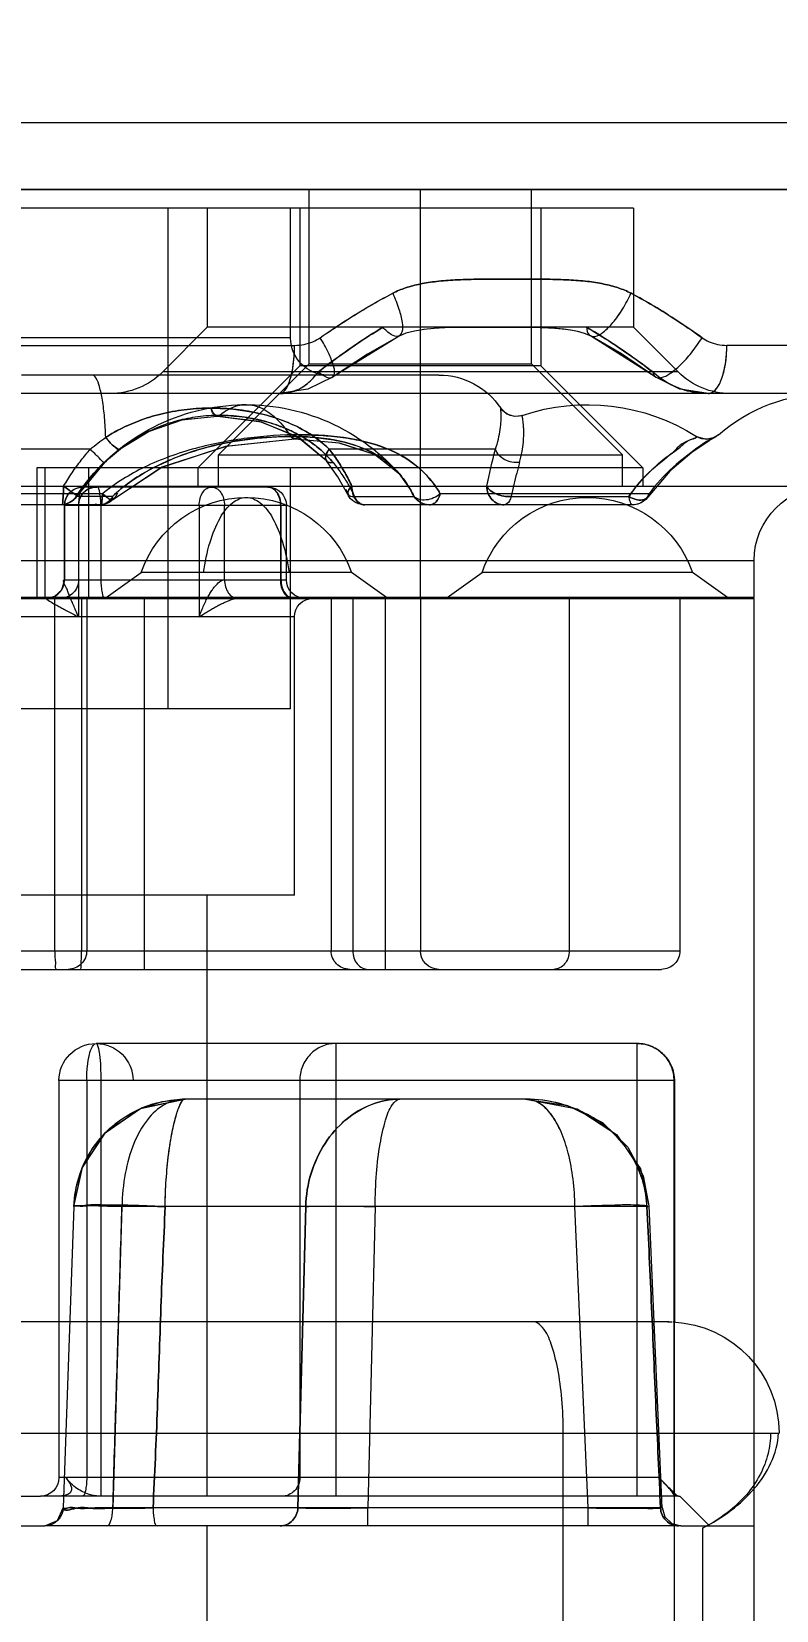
# Model space of a CAD drawing. Header units: millimetres. Extents: x 12325263 to 13848842, y -1463133 to 573208.
# Drawn here: x 12578672.97 to 12578693.06, y -838002.24 to -837959.69 of the extents above; entities that cross this region are included whole.
import ezdxf
from ezdxf.xclip import XClip

# ---------------------------------------------------------------- set-up
doc = ezdxf.new("R2010")
doc.units = ezdxf.units.MM
doc.header["$LTSCALE"] = 1000
doc.header["$XCLIPFRAME"] = 0
for name, color, linetype in [('A-ANNO-DIMS', 83, 'Continuous'), ('fur202301', 252, 'Continuous'), ('WALL', 5, 'Continuous'), ('WALL-SHATCH', 8, 'Continuous'), ('建筑-楼板开洞', 251, 'Continuous')]:
    doc.layers.add(name, color=color, linetype=linetype)
doc.styles.add('_TCH_DIM_T3', font='SIMPLEX.shx', dxfattribs={"width": 0.705882, "bigfont": 'GBCBIG.shx'})
doc.dimstyles.new('_TCH_ARCH&&120', dxfattribs={"dimtxt": 306, "dimasz": 120, "dimexe": 300, "dimexo": 360, "dimgap": 147, "dimtad": 1, "dimdec": 0, "dimzin": 0, "dimdsep": 46, "dimtxsty": '_TCH_DIM_T3', "dimblk": 'ARCHTICK', "dimcen": 0.09, "dimclrt": 7, "dimazin": 2, "dimtfac": 1, "dimtdec": 0, "dimtix": 1, "dimtmove": 2, "dimatfit": 3, "dimfxl": 1, "dimfxlon": 1, "dimtolj": 1, "dimtzin": 0, "dimarcsym": 0})

# ---------------------------------------------------------------- blocks, each defined once
blk = doc.blocks.new('adgshg13-A$C7F010FC0')
at = {"layer": 'WALL-SHATCH'}
h = blk.add_hatch(color=256, dxfattribs=at)
h.dxf.hatch_style = 1
h.paths.add_polyline_path([(-60384.171, -16880.895), (-763.165, 197.479), (12587.619, -13153.304), (12587.619, -157996.02), (-162964.851, -188820.432), (-171262.381, -180522.901), (-171262.381, -31310.898), (-150707.191, -10755.708), (-131860.078, -7980.895), (-99162.381, -7980.895), (-99162.381, -4980.895), (-76620.428, -4980.895), (-70107.652, -16880.895)], flags=16)
h.paths.add_polyline_path([(-60091.229, -16380.895), (-646.877, 646.877), (12987.619, -12987.619), (12987.619, -158331.905), (-163100.584, -189250.384), (-171662.381, -180688.586), (-171662.381, -31145.213), (-150777.896, -10260.728), (-131896.687, -7480.895), (-99562.381, -7480.895), (-99562.381, -4580.895), (-76365.552, -4580.895), (-69907.506, -16380.895)])
blk = doc.blocks.new('A$C4C7A72D3')
at = {"layer": 'WALL', "color": 1}
blk.add_blockref('adgshg13-A$C7F010FC0', (210433.012, 205503.569), dxfattribs=at)
blk = doc.blocks.new('asdgag2019061317133849825')
at = {"color": 1, "lineweight": 9}
for p, q in [((52, -708.4), (1099.2, -708.4)), ((1099.2, -710.2), (51, -710.2))]:
    blk.add_line(p, q, dxfattribs=at)
at = {"color": 1, "lineweight": 0}
for p, q in [((472, -710.2), (544, -710.2)), ((511, -714.9), (511, -710.2)), ((514, -718.2), (514, -710.2)), ((517, -714.9), (517, -710.2)), ((508.25, -710.7), (508.25, -713.914)), ((508.25, -710.7), (532.5, -710.7)), ((510.75, -710.7), (510.75, -714.95)), ((517.25, -710.7), (517.25, -714.95)), ((517.5, -714.2), (517.5, -710.7)), ((519.75, -710.7), (519.75, -713.914)), ((520.8, -724.2), (520.8, -710.7)), ((508.25, -713.914), (507.05, -715.114)), ((508.25, -713.914), (519.75, -713.914)), ((511.232, -713.917), (511.564, -713.915)), ((511.474, -713.915), (511.802, -713.915)), ((511.722, -713.915), (512.241, -713.915)), ((512.047, -713.915), (512.51, -713.916)), ((512.299, -713.915), (512.557, -713.916)), ((512.51, -713.916), (512.821, -713.918)), ((512.785, -713.918), (513.09, -713.923)), ((513.064, -713.922), (513.362, -713.932)), ((513.344, -713.931), (513.636, -713.949)), ((513.625, -713.948), (513.906, -713.976)), ((513.899, -713.975), (514.163, -714.018)), ((514.159, -714.017), (514.394, -714.076)), ((514.392, -714.076), (514.574, -714.149)), ((519.75, -713.914), (520.95, -715.114)), ((484.036, -714.4), (505.735, -714.4)), ((507.665, -715.249), (509.41, -714.145)), ((514.575, -714.149), (516.369, -715.259)), ((541.5, -714.4), (517.395, -714.4)), ((517.5, -714.2), (524.787, -714.2)), ((510.75, -714.95), (508, -717.7)), ((511, -714.9), (508.55, -717.35)), ((510.75, -714.95), (517.25, -714.95)), ((517, -714.9), (511, -714.9)), ((517, -714.9), (519.45, -717.35)), ((517.25, -714.95), (520, -717.7)), ((507.05, -715.114), (520.95, -715.114)), ((513.5, -715.2), (524.759, -715.2)), ((475.8, -715.7), (540.2, -715.7)), ((519.481, -716.315), (520.439, -716.42)), ((519.481, -716.315), (520.44, -716.42)), ((520.439, -716.42), (521.313, -716.72)), ((506.034, -716.864), (506.218, -716.975)), ((506.216, -716.974), (506.678, -717.289)), ((521.312, -716.72), (522.096, -717.197)), ((506.675, -717.287), (507.272, -717.795)), ((508.55, -718.2), (508.55, -717.35)), ((519.45, -717.35), (508.55, -717.35)), ((511.975, -717.2), (516.461, -717.2)), ((519.45, -718.2), (519.45, -717.35)), ((522.9, -717.2), (527.481, -717.2)), ((507.27, -717.793), (507.869, -718.493)), ((508, -717.7), (508, -718.2)), ((508, -717.7), (524.346, -717.7)), ((514, -721.2), (514, -717.7)), ((514.364, -718.141), (514.567, -717.867)), ((517.5, -724.2), (517.5, -717.7)), ((520, -717.7), (520, -718.2)), ((522.519, -717.56), (523.274, -718.473)), ((522.95, -717.7), (522.95, -721.2)), ((524.133, -717.7), (524.133, -721.2)), ((524.346, -717.7), (524.346, -721.2)), ((544, -718.2), (503, -718.2)), ((519.45, -718.2), (508.55, -718.2)), ((518.114, -718.22), (523.104, -718.22)), ((507.834, -718.4), (513.463, -718.4)), ((508.274, -718.7), (515.51, -718.7)), ((511.551, -718.475), (508.376, -718.475)), ((515.775, -718.475), (514.17, -718.475)), ((517.614, -720.72), (517.614, -718.72)), ((517.614, -718.72), (523.604, -718.72)), ((517.761, -718.72), (517.761, -720.72)), ((517.778, -718.72), (517.778, -720.72)), ((519.283, -720.72), (519.283, -718.72)), ((519.968, -718.72), (519.968, -721.72)), ((522.307, -718.475), (523.289, -718.475)), ((522.573, -718.4), (527.427, -718.4)), ((522.619, -718.72), (522.619, -720.72)), ((522.636, -718.7), (541, -718.7)), ((523.221, -718.72), (523.221, -721.72)), ((523.222, -718.72), (523.222, -720.72)), ((523.596, -718.72), (523.596, -720.72)), ((523.604, -720.742), (523.604, -718.72)), ((505, -721.2), (505, -720.2)), ((544, -720.2), (505, -720.2)), ((505.717, -721.2), (506.663, -720.525)), ((506.663, -720.525), (512.337, -720.525)), ((513.283, -721.2), (512.337, -720.525)), ((514.913, -721.2), (515.858, -720.525)), ((515.858, -720.525), (521.533, -720.525)), ((523.596, -720.72), (517.614, -720.72)), ((522.478, -721.2), (521.533, -720.525)), ((505, -721.2), (544, -721.2)), ((505, -753.788), (505, -721.22)), ((516.9, -721.22), (505, -721.22)), ((507, -721.22), (507, -730.72)), ((509.988, -721.22), (509.988, -730.72)), ((514, -721.22), (514, -730.72)), ((514.955, -721.22), (514.955, -731.22)), ((515.826, -721.22), (515.826, -730.72)), ((516.407, -721.22), (516.407, -730.72)), ((533.1, -721.22), (516.9, -721.22)), ((521.455, -721.22), (521.455, -731.22)), ((523, -721.22), (523, -730.72)), ((523.138, -721.22), (523.138, -730.72)), ((523.862, -730.72), (523.862, -721.22)), ((517.4, -729.22), (517.4, -721.72)), ((517.4, -721.72), (532.6, -721.72)), ((517.5, -724.2), (532.5, -724.2)), ((517.4, -729.22), (532.6, -729.22)), ((519.75, -745.42), (519.75, -729.22)), ((543, -730.72), (507, -730.72)), ((542.5, -731.22), (507.5, -731.22)), ((508.15, -745.42), (508.15, -733.22)), ((508.15, -733.22), (522.75, -733.22)), ((516.286, -733.22), (516.286, -745.42)), ((507.15, -734.22), (507.15, -740.725)), ((507.15, -734.22), (523.75, -734.22)), ((507.158, -745.42), (507.158, -734.22)), ((517.254, -734.22), (517.254, -744.92)), ((522.618, -734.22), (522.618, -745.42)), ((523, -734.22), (523, -744.92)), ((523.75, -734.22), (523.75, -744.92)), ((511.159, -734.72), (520.351, -734.72)), ((507.477, -745.74), (507.834, -737.598)), ((507.889, -737.615), (522.05, -737.615)), ((509.476, -745.737), (509.832, -737.615)), ((509.832, -737.615), (515.223, -737.615)), ((515.223, -737.615), (515.422, -745.737)), ((517.095, -737.615), (517.307, -745.737)), ((517.307, -745.737), (517.095, -737.615)), ((522.05, -737.615), (522.297, -745.737)), ((523.349, -737.615), (523.633, -745.737)), ((507.15, -750.387), (507.15, -740.725)), ((507.297, -740.72), (507.328, -740.72)), ((507.328, -740.72), (527.331, -740.72)), ((530.331, -743.72), (504.326, -743.72)), ((510.147, -759.719), (510.147, -743.72)), ((507.56, -744.92), (523.75, -744.92)), ((506.2, -746.22), (507, -745.42)), ((507.043, -745.42), (507, -745.42)), ((507.043, -745.42), (524.25, -745.42)), ((525.75, -745.42), (524.25, -745.42)), ((507.478, -745.729), (507.408, -745.975)), ((507.523, -745.737), (522.297, -745.737)), ((509.476, -746.22), (509.476, -745.737)), ((515.422, -746.22), (515.422, -745.737)), ((523.785, -746.079), (523.633, -745.737)), ((506.978, -746.22), (505, -746.22)), ((506.394, -746.285), (506.394, -750.387)), ((507.22, -746.157), (506.978, -746.22)), ((506.978, -746.22), (509.476, -746.22)), ((506.978, -746.22), (524.133, -746.22)), ((519.75, -752.22), (519.75, -746.22)), ((524.133, -746.22), (523.785, -746.079)), ((525.867, -746.22), (524.133, -746.22))]:
    blk.add_line(p, q, dxfattribs=at)
for points in [[(509.411, -714.145), (509.548, -714.086), (509.716, -714.037), (509.899, -714), (510.087, -713.972), (510.277, -713.952), (510.471, -713.938), (510.673, -713.929), (510.887, -713.922), (511.107, -713.918), (511.332, -713.916)], [(509.411, -714.144), (509.57, -714.079), (509.758, -714.027), (509.948, -713.991), (510.134, -713.966), (510.329, -713.948), (510.543, -713.934), (510.767, -713.925), (510.997, -713.92), (511.232, -713.917)], [(507.665, -715.25), (508.579, -714.629), (509.41, -714.145)], [(514.575, -714.149), (515.428, -714.636), (516.369, -715.259)], [(506.24, -715.7), (507.002, -715.581), (507.667, -715.248)], [(506.241, -715.7), (506.997, -715.583), (507.667, -715.248)], [(516.368, -715.259), (517.034, -715.584), (517.797, -715.7)], [(516.368, -715.259), (517.038, -715.585), (517.797, -715.7)], [(511.835, -716.092), (511.676, -716.244), (511.471, -716.312), (511.259, -716.289)], [(511.835, -716.092), (511.676, -716.244), (511.471, -716.312)], [(516.533, -717.515), (517.335, -716.856), (518.343, -716.456), (519.476, -716.315)], [(516.533, -717.515), (517.271, -716.894), (518.291, -716.469), (519.476, -716.315)], [(506.555, -716.855), (506.295, -716.933), (506.035, -716.864)], [(514.565, -717.868), (515.231, -717.346), (516.187, -717.034), (517.389, -716.933)], [(514.567, -717.867), (515.239, -717.342), (516.194, -717.033), (517.389, -716.933)], [(517.389, -716.933), (519.255, -717.126), (520.979, -717.689), (522.294, -718.565)], [(517.389, -716.933), (519.242, -717.123), (520.975, -717.687), (522.294, -718.565)], [(515.959, -718.42), (516.224, -717.943), (516.531, -717.516)], [(515.959, -718.42), (516.224, -717.943), (516.531, -717.516)], [(522.096, -717.197), (522.313, -717.373), (522.519, -717.56)], [(522.096, -717.197), (522.313, -717.373), (522.519, -717.56)], [(522.519, -717.56), (522.909, -717.98), (523.274, -718.473)], [(524.089, -721.22), (523.865, -721.165), (523.675, -720.986), (523.604, -720.736)], [(511.163, -734.72), (510.036, -734.888), (509.092, -735.351), (508.406, -736.014), (507.991, -736.789), (507.835, -737.598)], [(511.153, -734.72), (509.768, -734.984), (508.708, -735.67), (508.068, -736.594), (507.835, -737.598)], [(523.349, -737.615), (523.322, -737.302), (523.26, -736.985), (523.161, -736.669), (523.025, -736.358), (522.85, -736.06), (522.639, -735.779), (522.393, -735.522), (522.115, -735.293), (521.806, -735.096), (521.472, -734.937), (521.114, -734.818), (520.737, -734.745), (520.351, -734.72)], [(523.349, -737.615), (523.285, -737.091), (523.122, -736.57), (522.86, -736.075), (522.505, -735.631), (522.063, -735.256), (521.548, -734.969), (520.969, -734.784), (520.352, -734.72)], [(523.349, -737.616), (523.123, -736.573), (522.505, -735.631), (521.55, -734.97), (520.352, -734.72)], [(523.349, -737.615), (523.118, -736.559), (522.484, -735.61), (521.519, -734.956), (520.352, -734.72)], [(507.478, -745.729), (507.408, -745.975), (507.22, -746.157), (506.978, -746.22)], [(524.133, -746.22), (523.785, -746.079), (523.633, -745.737)]]:
    blk.add_lwpolyline(points, dxfattribs=at)
for centre, radius, start, end in [((516.5, -714.2), 1, 270.0001, 0), ((505.636, -713.7), 2, 270, 315), ((513.5, -717.2), 2, 90, 146.3595), ((522.364, -713.7), 2, 225, 270), ((503, -720.2), 4.5, 48.8931, 90), ((509.5, -721.5), 5.5, 71.3504, 122.3741), ((511.419, -715.815), 0.5, 251.3509, 326.3598), ((518.696, -721.5), 5.5, 33.367, 138.3901), ((506.287, -716.433), 0.5, 228.8885, 302.3694), ((519.973, -720.515), 4.422, 48.5631, 55.3181), ((519.971, -720.517), 4.425, 48.558, 55.3107), ((495.162, -721.703), 17.405, 11.61, 14.9932), ((495.1, -721.718), 17.469, 11.6167, 14.9875), ((519.211, -720.982), 4.76, 45.9841, 52.7981), ((519.184, -721.013), 4.802, 46.0136, 52.7686), ((518.835, -721.375), 5.303, 33.1419, 46.018), ((518.827, -721.382), 5.315, 33.1553, 46.0045), ((503, -720.2), 2, 0, 90), ((508.274, -718.2), 0.5, 197.5488, 270), ((515.51, -718.2), 0.5, 268.3282, 350.558), ((518.114, -718.72), 0.5, 90, 180), ((522.73, -718.72), 0.5, 29.6078, 90), ((523.104, -718.72), 0.5, 0, 90), ((509.5, -721.5), 3, 18.9648, 161.0352), ((513.758, -718.2), 0.5, 257.5391, 327.3411), ((518.696, -721.5), 3, 18.9646, 161.0354), ((522.636, -718.2), 0.5, 201.1595, 286.3849), ((523.693, -718.2), 0.5, 213.179, 270), ((523.693, -718.202), 0.498, 213.2577, 269.973), ((523.707, -718.2), 0.5, 213.367, 270), ((517.114, -720.72), 0.5, 270.0022, 0), ((516.9, -721.72), 0.5, 0, 90), ((507.5, -730.72), 0.5, 180, 270.0001), ((513.5, -730.72), 0.5, 270.0001, 0), ((515.907, -730.72), 0.5, 269.9994, 0), ((523.5, -730.72), 0.5, 180, 270.0006), ((508.15, -734.22), 1, 90, 180), ((522.75, -734.22), 1, 90, 179.5452), ((522.75, -734.22), 1, 0, 90), ((520.351, -737.72), 3, 1.9979, 90.0341), ((507.326, -743.72), 3, 92.8164, 180), ((524.25, -744.92), 0.5, 180, 270), ((524.133, -745.72), 0.5, 182, 270)]:
    blk.add_arc(centre, radius, start, end, dxfattribs=at)
for points, start_tangent, end_tangent in [([(508.319, -712.995), (508.664, -712.85), (509.053, -712.747), (509.495, -712.677), (510, -712.637), (510.577, -712.619), (511.208, -712.615), (511.857, -712.615), (512.486, -712.619), (513.061, -712.637), (513.565, -712.678), (514.008, -712.748), (514.399, -712.851), (514.746, -712.995)], (0.888855, 0.458189), (0.89209, -0.451857)), ([(514.746, -712.995), (514.399, -712.851), (514.008, -712.748), (513.565, -712.678), (513.061, -712.637), (512.486, -712.619), (511.856, -712.615), (511.208, -712.615), (510.577, -712.619), (510, -712.637), (509.495, -712.677), (509.053, -712.747), (508.664, -712.85), (508.319, -712.995)], (-0.892094, 0.45185), (-0.88885, -0.458198)), ([(506.404, -714.195), (507.059, -713.745), (507.697, -713.344), (508.319, -712.995)], (0.812934, 0.582356), (0.88544, 0.464753)), ([(508.319, -712.995), (507.64, -713.378), (507.003, -713.782), (506.404, -714.195)], (-0.883104, -0.469177), (-0.811106, -0.584899)), ([(509.52, -713.914), (509.451, -714.114), (509.293, -714.159), (509.069, -714.045), (508.808, -713.788), (508.547, -713.421), (508.319, -712.995)], (-0.074672, -0.997208), (-0.41385, 0.910345)), ([(509.52, -713.914), (509.451, -714.114), (509.293, -714.159), (509.069, -714.045), (508.808, -713.788), (508.547, -713.421), (508.319, -712.995)], (-0.074672, -0.997208), (-0.41385, 0.910345)), ([(509.52, -713.914), (509.451, -714.114), (509.293, -714.159), (509.069, -714.045), (508.808, -713.788), (508.547, -713.422), (508.32, -712.995)], (-0.074326, -0.997234), (-0.413655, 0.910434)), ([(509.52, -713.914), (509.451, -714.114), (509.293, -714.159), (509.069, -714.045), (508.808, -713.788), (508.547, -713.422), (508.32, -712.995)], (-0.074326, -0.997234), (-0.413655, 0.910434)), ([(514.746, -712.995), (514.579, -713.422), (514.493, -713.788), (514.501, -714.045), (514.601, -714.159), (514.779, -714.114), (515.012, -713.914)], (-0.419852, -0.907593), (0.681077, 0.732212)), ([(514.746, -712.995), (514.579, -713.422), (514.493, -713.788), (514.501, -714.045), (514.6, -714.159), (514.779, -714.114), (515.012, -713.914)], (-0.420001, -0.907524), (0.680966, 0.732315)), ([(516.706, -714.195), (516.044, -713.752), (515.392, -713.35), (514.746, -712.995)], (-0.820185, 0.572099), (-0.888337, 0.459192)), ([(516.706, -714.195), (516.034, -713.745), (515.381, -713.344), (514.746, -712.995)], (-0.820522, 0.571614), (-0.888724, 0.458443)), ([(507.734, -715.114), (508.36, -714.659), (508.954, -714.259), (509.52, -713.914)], (0.799349, 0.600867), (0.867215, 0.497933)), ([(509.52, -713.914), (508.931, -714.274), (508.336, -714.676), (507.734, -715.114)], (-0.866142, -0.499799), (-0.798555, -0.601922)), ([(515.012, -713.914), (515.562, -714.26), (516.141, -714.66), (516.752, -715.114)], (0.860094, -0.510135), (0.793766, -0.608223)), ([(516.752, -715.114), (516.148, -714.665), (515.568, -714.264), (515.012, -713.914)], (-0.793404, 0.608696), (-0.85976, 0.510698)), ([(506.404, -714.195), (506.214, -714.302), (505.984, -714.374), (505.735, -714.4)], (-0.809305, -0.587388), (-0.999957, -0.009319)), ([(506.242, -715.7), (506.051, -715.605), (505.889, -715.334), (505.775, -714.91), (505.735, -714.4)], (-1, -0.000014), (0.000007, 1)), ([(506.242, -715.7), (506.085, -715.636), (505.944, -715.452), (505.831, -715.164), (505.759, -714.802), (505.735, -714.4)], (-1, -0.000014), (0, 1)), ([(507.734, -715.114), (507.659, -715.254), (507.504, -715.269), (507.275, -715.163), (506.99, -714.932), (506.688, -714.599), (506.404, -714.195)], (-0.129548, -0.991573), (-0.523264, 0.852171)), ([(507.734, -715.114), (507.659, -715.254), (507.504, -715.269), (507.274, -715.162), (506.99, -714.931), (506.689, -714.599), (506.404, -714.195)], (-0.129398, -0.991593), (-0.52327, 0.852167)), ([(516.752, -715.114), (516.532, -715.254), (516.388, -715.269), (516.321, -715.163), (516.35, -714.932), (516.48, -714.599), (516.706, -714.195)], (-0.778689, -0.62741), (0.5339, 0.845547)), ([(517.395, -714.4), (517.138, -714.374), (516.902, -714.302), (516.706, -714.195)], (-0.999955, 0.009461), (-0.817705, 0.575637)), ([(517.799, -715.7), (517.674, -715.636), (517.562, -715.452), (517.472, -715.164), (517.415, -714.802), (517.395, -714.4)], (-1, -0.000029), (0, 1)), ([(517.799, -715.7), (517.648, -715.605), (517.518, -715.334), (517.428, -714.91), (517.395, -714.4)], (-1, -0.00003), (-0.000007, 1)), ([(506.241, -715.7), (506.79, -715.632), (507.3, -715.431), (507.734, -715.114)], (1, 0.000002), (0.726508, 0.687158)), ([(506.241, -715.7), (506.794, -715.631), (507.304, -715.429), (507.734, -715.114)], (1, 0.000008), (0.726351, 0.687323)), ([(517.799, -715.7), (517.403, -715.63), (517.047, -715.428), (516.752, -715.114)], (-1, 0), (-0.587057, 0.809545)), ([(517.799, -715.7), (517.406, -715.631), (517.049, -715.431), (516.752, -715.114)], (-1, 0), (-0.587267, 0.809393)), ([(522.489, -716.879), (522.52, -716.342), (522.578, -715.874), (522.658, -715.51), (522.753, -715.279), (522.857, -715.2)], (0.030084, 0.999547), (1, 0)), ([(511.975, -717.2), (511.896, -716.926), (511.846, -716.666), (511.824, -716.433), (511.823, -716.247), (511.835, -716.092)], (-0.317127, 0.948383), (0.119819, 0.992796)), ([(516.461, -717.2), (516.778, -716.925), (517.186, -716.665), (517.697, -716.432), (518.306, -716.246), (518.973, -716.13), (519.645, -716.092)], (0.701775, 0.712398), (1, 0)), ([(519.645, -716.092), (518.683, -716.17), (517.829, -716.384), (517.099, -716.715), (516.461, -717.2)], (-0.999887, -0.015018), (-0.712713, -0.701456)), ([(518.696, -716), (518.277, -716.097), (517.873, -716.386), (517.498, -716.855)], (-1, 0), (-0.539982, -0.841676)), ([(518.696, -716), (518.938, -716.032), (519.177, -716.129), (519.411, -716.289)], (1, 0), (0.769565, -0.638568)), ([(519.645, -716.092), (519.583, -716.24), (519.5, -716.311), (519.411, -716.289)], (-0.26125, -0.965271), (-0.769566, 0.638567)), ([(519.411, -716.289), (519.58, -716.244), (519.645, -716.092)], (0.769566, -0.638567), (0.26125, 0.965271)), ([(519.645, -716.092), (520.288, -716.127), (520.926, -716.235), (521.519, -716.408), (522.044, -716.63), (522.489, -716.879)], (1, -0.000036), (0.840305, -0.542114)), ([(522.489, -716.879), (522.044, -716.631), (521.52, -716.408), (520.927, -716.235), (520.289, -716.127), (519.645, -716.092)], (-0.840482, 0.541839), (-1, 0.000111)), ([(511.326, -717.558), (511.259, -717.263), (511.223, -717.006), (511.212, -716.799), (511.214, -716.645), (511.222, -716.531), (511.242, -716.377), (511.259, -716.289)], (-0.267369, 0.963594), (0.211346, 0.977411)), ([(519.411, -716.289), (519.102, -716.299), (518.801, -716.329), (518.506, -716.377), (518.217, -716.443), (517.93, -716.529), (517.631, -716.643), (517.31, -716.796), (516.969, -717.003), (516.641, -717.261), (516.357, -717.558)], (-1, 0), (-0.632821, -0.774298)), ([(516.357, -717.558), (516.641, -717.261), (516.973, -717.001), (517.322, -716.79), (517.654, -716.633), (517.955, -716.521), (518.243, -716.436), (518.531, -716.372), (518.819, -716.326), (519.111, -716.298), (519.411, -716.289)], (0.632824, 0.774296), (1, 0)), ([(519.411, -716.289), (519.713, -716.299), (520.003, -716.327), (520.285, -716.373), (520.56, -716.437), (520.831, -716.518), (521.112, -716.624), (521.413, -716.764), (521.738, -716.948), (522.089, -717.19)], (1, 0), (0.796923, -0.604081)), ([(505.959, -716.809), (506.117, -716.901), (506.543, -717.175), (507.181, -717.682), (507.834, -718.4)], (0.753484, -0.657466), (0.597039, -0.802212)), ([(506.555, -716.855), (506.716, -716.951), (507.145, -717.242), (507.759, -717.758), (508.376, -718.475)], (-0.84457, -0.535445), (0.546054, -0.83775)), ([(506.555, -716.855), (506.716, -716.951), (507.145, -717.242), (507.759, -717.758), (508.376, -718.475)], (-0.84457, -0.535445), (0.546054, -0.83775)), ([(508.376, -718.475), (507.886, -717.885), (507.378, -717.421), (506.948, -717.103), (506.659, -716.917), (506.555, -716.855)], (-0.556423, 0.830899), (0.84457, 0.535445)), ([(508.376, -718.475), (507.886, -717.885), (507.378, -717.421), (506.948, -717.103), (506.659, -716.917), (506.555, -716.855)], (-0.556423, 0.830899), (0.84457, 0.535445)), ([(513.463, -718.4), (514.023, -717.72), (514.811, -717.225), (515.909, -716.912), (517.255, -716.809)], (0.519894, 0.854231), (0.999985, 0.005523)), ([(517.255, -716.809), (516.622, -716.83), (516.018, -716.895), (515.452, -717.008), (514.93, -717.175), (514.463, -717.402), (514.061, -717.687), (513.728, -718.025), (513.463, -718.4)], (-1, 0.00078), (-0.515145, -0.857103)), ([(514.17, -718.475), (514.652, -717.773), (515.331, -717.274), (516.297, -716.959), (517.498, -716.855)], (0.448697, 0.893684), (0.999965, 0.008363)), ([(517.498, -716.855), (516.9, -716.878), (516.34, -716.95), (515.832, -717.073), (515.384, -717.247), (515, -717.472), (514.676, -717.748), (514.402, -718.08), (514.17, -718.475)], (-1, 0.000003), (-0.444827, -0.895616)), ([(517.255, -716.809), (517.329, -716.911), (517.498, -716.855)], (0.422486, -0.906369), (0.53999, 0.841672)), ([(517.498, -716.855), (517.418, -716.927), (517.255, -716.809)], (-0.539996, -0.841668), (-0.422482, 0.906371)), ([(517.255, -716.809), (518.661, -716.901), (520.066, -717.178), (521.443, -717.685), (522.573, -718.4)], (0.999985, -0.005459), (0.771675, -0.636016)), ([(517.498, -716.855), (517.418, -716.927), (517.255, -716.809)], (-0.539996, -0.841668), (-0.422482, 0.906371)), ([(522.307, -718.475), (521.534, -717.889), (520.602, -717.426), (519.587, -717.106), (518.53, -716.917), (517.498, -716.855)], (-0.7229, 0.690952), (-0.999993, 0.003807)), ([(517.498, -716.855), (518.798, -716.952), (520.092, -717.246), (521.316, -717.762), (522.307, -718.475)], (0.999962, -0.008751), (0.719055, -0.694953)), ([(522.489, -716.879), (522.364, -717.027), (522.245, -717.138), (522.089, -717.19)], (-0.607365, -0.794423), (-0.582971, 0.812493)), ([(522.089, -717.19), (522.235, -717.146), (522.357, -717.034), (522.489, -716.879)], (0.582973, -0.812492), (0.607365, 0.794423)), ([(511.326, -717.558), (511.53, -717.551), (511.727, -717.482), (511.887, -717.358), (511.975, -717.2)], (0.992269, -0.124108), (0.241663, 0.97036)), ([(511.326, -717.558), (511.53, -717.551), (511.727, -717.482), (511.887, -717.358), (511.975, -717.2)], (0.992268, -0.124113), (0.241653, 0.970363)), ([(516.461, -717.2), (516.24, -717.504), (516.033, -717.841), (515.848, -718.2)], (-0.621202, -0.78365), (-0.426401, -0.904534)), ([(515.848, -718.2), (516.033, -717.841), (516.24, -717.504), (516.461, -717.2)], (0.426431, 0.90452), (0.620887, 0.7839)), ([(516.357, -717.558), (516.484, -717.551), (516.55, -717.482), (516.545, -717.358), (516.461, -717.2)], (0.986989, -0.160786), (-0.591609, 0.806225)), ([(516.461, -717.2), (516.543, -717.353), (516.552, -717.476), (516.486, -717.549), (516.357, -717.558)], (0.591624, -0.806214), (-0.986996, 0.160743)), ([(522.518, -717.558), (522.626, -717.473), (522.751, -717.351), (522.9, -717.2)], (-0.064153, -0.99794), (0.692529, 0.72139)), ([(522.518, -717.558), (522.626, -717.473), (522.751, -717.351), (522.9, -717.2)], (-0.064138, -0.997941), (0.692528, 0.721391)), ([(523.623, -718.2), (523.396, -717.834), (523.15, -717.497), (522.9, -717.2)], (-0.497299, 0.867579), (-0.67467, 0.73812)), ([(511.326, -717.558), (511.403, -717.844), (511.479, -718.153), (511.551, -718.475)], (0.27182, -0.962348), (0.212037, -0.977262)), ([(516.357, -717.558), (516.143, -717.844), (515.947, -718.153), (515.775, -718.475)], (-0.630794, -0.775951), (-0.436531, -0.899689)), ([(512.211, -718.2), (512.115, -718.313), (511.953, -718.407), (511.753, -718.464), (511.551, -718.475)], (-0.457968, -0.888969), (-0.9963, 0.085946)), ([(511.551, -718.475), (511.753, -718.464), (511.953, -718.407), (512.115, -718.313), (512.211, -718.2)], (0.9963, -0.085948), (0.45797, 0.888967)), ([(511.737, -718.7), (511.918, -718.662), (512.072, -718.554), (512.175, -718.391), (512.211, -718.2)], (1, 0), (-0.008482, 0.999964)), ([(512.211, -718.2), (512.175, -718.391), (512.072, -718.554), (511.918, -718.662), (511.737, -718.7)], (0.008495, -0.999964), (-1, 0)), ([(515.848, -718.2), (515.823, -718.391), (515.749, -718.554), (515.639, -718.662), (515.51, -718.7)], (-0.019498, -0.99981), (-1, 0)), ([(515.51, -718.7), (515.639, -718.662), (515.749, -718.554), (515.823, -718.391), (515.848, -718.2)], (1, 0), (0.019466, 0.999811)), ([(515.775, -718.475), (515.904, -718.464), (515.944, -718.313), (515.848, -718.2)], (0.994301, -0.106607), (-0.763585, 0.645707)), ([(515.848, -718.2), (515.944, -718.313), (515.964, -718.407), (515.775, -718.475)], (0.763583, -0.64571), (-0.994301, 0.106605)), ([(517.761, -718.72), (517.787, -718.53), (517.863, -718.369), (517.977, -718.259), (518.114, -718.22)], (0, 1), (1, 0)), ([(518.114, -718.22), (517.985, -718.258), (517.876, -718.367), (517.804, -718.529), (517.778, -718.72)], (-1, 0), (0.030309, -0.999541)), ([(519.637, -718.22), (519.501, -718.258), (519.387, -718.366), (519.31, -718.529), (519.283, -718.72)], (-1, 0), (0, -1)), ([(519.968, -718.72), (519.943, -718.529), (519.871, -718.367), (519.764, -718.258), (519.637, -718.22)], (-0.024774, 0.999693), (-1, 0)), ([(522.619, -718.72), (522.627, -718.53), (522.651, -718.369), (522.73, -718.22)], (0.039811, 0.999207), (1, 0)), ([(522.73, -718.22), (522.919, -718.258), (523.079, -718.367), (523.185, -718.529), (523.222, -718.72)], (1, 0), (0, -1)), ([(523.596, -718.72), (523.559, -718.529), (523.453, -718.367), (523.293, -718.258), (523.104, -718.22)], (0, 1), (-1, 0)), ([(523.104, -718.22), (523.187, -718.366), (523.212, -718.529), (523.221, -718.72)], (1, 0), (-0.032378, -0.999476)), ([(523.276, -718.475), (523.358, -718.389), (523.475, -718.302), (523.623, -718.2)], (-0.971315, 0.237797), (0.845458, 0.534042)), ([(523.623, -718.2), (523.475, -718.302), (523.358, -718.389), (523.276, -718.475)], (-0.845471, -0.534021), (0.971265, -0.238003)), ([(523.276, -718.475), (523.358, -718.389), (523.475, -718.302), (523.623, -718.2)], (-0.971315, 0.237797), (0.845458, 0.534042)), ([(523.623, -718.2), (523.475, -718.302), (523.358, -718.389), (523.276, -718.475)], (-0.845471, -0.534021), (0.971265, -0.238003)), ([(523.623, -718.2), (523.628, -718.391), (523.643, -718.554), (523.693, -718.7)], (0.026265, -0.999655), (1, 0)), ([(523.693, -718.7), (523.643, -718.554), (523.628, -718.391), (523.623, -718.2)], (-1, 0), (-0.026258, 0.999655)), ([(508.376, -718.475), (508.185, -718.555), (508.012, -718.568), (507.887, -718.513), (507.834, -718.4)], (-0.842259, -0.539073), (-0.053084, 0.99859)), ([(507.834, -718.4), (507.938, -718.558), (508.093, -718.663), (508.274, -718.7)], (0.385177, -0.922843), (1, 0)), ([(507.834, -718.4), (507.887, -718.513), (508.012, -718.568), (508.186, -718.554), (508.376, -718.475)], (0.052984, -0.998595), (0.842369, 0.538902)), ([(508.274, -718.7), (508.349, -718.595), (508.376, -718.475)], (1, 0), (0.159092, 0.987264)), ([(508.274, -718.7), (508.349, -718.595), (508.376, -718.475)], (1, 0), (0.159088, 0.987264)), ([(511.551, -718.475), (511.601, -718.595), (511.737, -718.7)], (0.282106, -0.959383), (1, 0)), ([(513.758, -718.7), (513.637, -718.663), (513.533, -718.558), (513.463, -718.4)], (-1, 0), (-0.275376, 0.961337)), ([(513.463, -718.4), (513.644, -718.513), (513.848, -718.568), (514.034, -718.554), (514.17, -718.475)], (0.788953, -0.614453), (0.667326, 0.744765)), ([(513.463, -718.4), (513.533, -718.558), (513.637, -718.663), (513.758, -718.7)], (0.27535, -0.961344), (1, 0)), ([(513.758, -718.7), (513.918, -718.673), (514.06, -718.595), (514.17, -718.475)], (1, 0), (0.544373, 0.838843)), ([(515.51, -718.7), (515.612, -718.673), (515.704, -718.595), (515.775, -718.475)], (1, 0), (0.386231, 0.922402)), ([(518.696, -718.5), (518.323, -718.643), (517.987, -719.058), (517.718, -719.706), (517.542, -720.525)], (-1, 0), (-0.138424, -0.990373)), ([(519.85, -720.525), (519.674, -719.706), (519.404, -719.058), (519.068, -718.643), (518.696, -718.5)], (-0.138424, 0.990373), (-1, 0)), ([(522.573, -718.4), (522.435, -718.513), (522.333, -718.568), (522.307, -718.475)], (-0.778619, -0.627497), (0.351581, 0.936158)), ([(522.307, -718.475), (522.333, -718.568), (522.435, -718.513), (522.573, -718.4)], (-0.351221, -0.936293), (0.77853, 0.627607)), ([(522.307, -718.475), (522.395, -718.595), (522.508, -718.673), (522.636, -718.7)], (0.459854, -0.887994), (1, 0)), ([(522.307, -718.475), (522.395, -718.595), (522.508, -718.673), (522.636, -718.7)], (0.459852, -0.887995), (1, 0)), ([(522.636, -718.7), (522.588, -718.558), (522.573, -718.4)], (-1, 0), (-0.052995, 0.998595)), ([(522.573, -718.4), (522.588, -718.558), (522.636, -718.7)], (0.053031, -0.998593), (1, 0)), ([(517.761, -720.72), (517.734, -720.911), (517.657, -721.073), (517.543, -721.182), (517.407, -721.22)], (0, -1), (-1, 0)), ([(517.778, -720.72), (517.753, -720.911), (517.68, -721.073), (517.571, -721.182), (517.443, -721.22)], (0, -1), (-1, -0.000056)), ([(519.283, -720.72), (519.257, -720.908), (519.184, -721.068), (519.069, -721.179), (518.93, -721.22)], (0, -1), (-1, 0)), ([(519.968, -721.72), (519.905, -721.552), (519.84, -721.4), (519.775, -721.264), (519.709, -721.142), (519.643, -721.035), (519.578, -720.942), (519.513, -720.863), (519.388, -720.755), (519.283, -720.72)], (-0.328759, 0.944414), (-0.999837, -0.018044)), ([(522.619, -720.72), (522.611, -720.911), (522.587, -721.073), (522.508, -721.22)], (0, -1), (-1, 0.000008)), ([(523.221, -721.72), (523.295, -721.553), (523.36, -721.403), (523.417, -721.268), (523.466, -721.147), (523.508, -721.039), (523.543, -720.946), (523.596, -720.72)], (0.411665, 0.911335), (-0.997717, -0.067528)), ([(523.222, -720.72), (523.26, -720.911), (523.366, -721.073), (523.526, -721.182), (523.715, -721.22)], (0, -1), (1, 0)), ([(524.089, -721.22), (523.9, -721.181), (523.74, -721.073), (523.634, -720.912), (523.596, -720.72)], (-1, 0), (0.000063, 1)), ([(519.968, -721.72), (519.841, -721.638), (519.721, -721.563), (519.606, -721.496), (519.496, -721.435), (519.392, -721.381), (519.294, -721.334), (519.202, -721.293), (519.116, -721.261), (518.93, -721.22)], (-0.834508, 0.550997), (-1, 0)), ([(524.089, -721.22), (524.002, -721.295), (523.853, -721.382), (523.756, -721.436), (523.646, -721.497), (523.52, -721.564), (523.379, -721.638), (523.221, -721.72)], (1, -0.000002), (-0.891109, -0.45379)), ([(524.089, -721.22), (524.002, -721.295), (523.853, -721.382), (523.756, -721.436), (523.646, -721.497), (523.52, -721.564), (523.379, -721.638), (523.221, -721.72)], (1, -0.000002), (-0.891109, -0.45379)), ([(509.988, -730.72), (510.019, -730.911), (510.11, -731.073), (510.245, -731.182), (510.405, -731.22)], (0, -1), (1, 0.000012)), ([(515.826, -730.72), (515.794, -730.911), (515.704, -731.073), (515.568, -731.182), (515.409, -731.22)], (0, -1), (-1, -0.000001)), ([(523.19, -731.22), (523.153, -731.073), (523.142, -730.911), (523.138, -730.72)], (-1, -0.000095), (0, 1)), ([(523.862, -730.72), (523.858, -730.911), (523.847, -731.073), (523.81, -731.22)], (0, -1), (-1, 0.000095)), ([(507.158, -734.22), (507.231, -733.844), (507.437, -733.524), (507.755, -733.302), (508.15, -733.22)], (-0.006399, 0.99998), (1, 0)), ([(516.286, -733.22), (516.656, -733.296), (516.971, -733.513), (517.181, -733.838), (517.254, -734.22)], (1, 0), (0.005815, -0.999983)), ([(522.75, -733.22), (522.699, -733.296), (522.656, -733.515), (522.628, -733.839), (522.618, -734.22)], (-1, 0), (-0.04709, -0.998891)), ([(523, -734.22), (522.981, -733.838), (522.927, -733.513), (522.846, -733.296), (522.75, -733.22)], (0.022462, 0.999748), (-1, 0)), ([(507.889, -737.615), (508.014, -736.888), (508.343, -736.188), (508.829, -735.61), (509.496, -735.133), (510.269, -734.832), (511.16, -734.72)], (0.036475, 0.999335), (1, -0.000415)), ([(507.889, -737.618), (507.987, -736.981), (508.275, -736.299), (508.745, -735.691), (509.426, -735.172), (510.237, -734.84), (511.16, -734.72)], (0.032755, 0.999463), (1, -0.00042)), ([(509.832, -737.615), (509.883, -736.873), (510.012, -736.179), (510.206, -735.603), (510.473, -735.131), (510.787, -734.832), (511.161, -734.72)], (0.015154, 0.999885), (0.999999, -0.00126)), ([(509.832, -737.615), (509.883, -736.876), (510.012, -736.179), (510.207, -735.6), (510.476, -735.126), (510.79, -734.83), (511.161, -734.72)], (0.014321, 0.999897), (1, 0)), ([(514.552, -734.72), (515.308, -734.861), (516.008, -735.273), (516.572, -735.912), (516.948, -736.719), (517.095, -737.615)], (1, 0), (0.029739, -0.999558)), ([(515.223, -737.615), (515.184, -736.723), (515.085, -735.921), (514.938, -735.283), (514.754, -734.865), (514.552, -734.72)], (-0.009692, 0.999953), (-1, 0)), ([(517.095, -737.615), (516.947, -736.716), (516.572, -735.913), (516.011, -735.276), (515.315, -734.863), (514.552, -734.72)], (-0.029658, 0.99956), (-1, 0)), ([(520.883, -737.618), (520.863, -736.981), (520.802, -736.299), (520.711, -735.69), (520.592, -735.172), (520.467, -734.84), (520.35, -734.72)], (0.008938, 0.99996), (-0.999994, -0.003476)), ([(520.883, -737.615), (520.857, -736.888), (520.789, -736.188), (520.696, -735.61), (520.58, -735.133), (520.463, -734.832), (520.35, -734.72)], (-0.002419, 0.999997), (-0.999993, -0.00366)), ([(520.351, -734.72), (520.89, -734.861), (521.364, -735.273), (521.727, -735.912), (521.96, -736.719), (522.05, -737.615)], (1, 0), (0.020036, -0.999799)), ([(507.523, -745.737), (507.646, -743.036), (507.765, -740.329), (507.889, -737.618)], (0.046438, 0.998921), (0.046687, 0.99891)), ([(507.889, -737.618), (507.765, -740.329), (507.646, -743.036), (507.523, -745.737)], (-0.046687, -0.99891), (-0.046438, -0.998921)), ([(507.889, -737.618), (508.254, -737.572), (508.694, -737.577), (509.238, -737.592), (509.832, -737.615)], (-0.979125, 0.203257), (0.999026, -0.044121)), ([(507.889, -737.618), (508.254, -737.572), (508.694, -737.577), (509.238, -737.592), (509.832, -737.615)], (-0.979125, 0.203257), (0.999026, -0.044121)), ([(507.889, -737.618), (508.247, -737.572), (508.689, -737.577), (509.238, -737.592), (509.832, -737.615)], (-0.980271, 0.197656), (0.999024, -0.044181)), ([(507.889, -737.618), (508.247, -737.572), (508.689, -737.577), (509.238, -737.592), (509.832, -737.615)], (-0.980271, 0.197656), (0.999024, -0.044181)), ([(517.095, -737.615), (516.801, -737.604), (516.363, -737.6), (515.821, -737.604), (515.223, -737.615)], (-0.997653, 0.068479), (-0.999682, -0.025212)), ([(517.095, -737.615), (516.801, -737.604), (516.363, -737.6), (515.821, -737.604), (515.223, -737.615)], (-0.997567, 0.069713), (-0.999709, -0.024109)), ([(520.883, -737.618), (521.452, -737.594), (522.033, -737.578), (522.565, -737.572), (522.989, -737.577), (523.258, -737.592), (523.349, -737.615)], (0.998842, 0.048114), (0.031573, -0.999501)), ([(523.349, -737.615), (523.257, -737.592), (522.986, -737.577), (522.562, -737.572), (522.03, -737.578), (521.451, -737.594), (520.883, -737.618)], (-0.031584, 0.999501), (-0.998849, -0.047959)), ([(520.883, -737.618), (521, -740.329), (521.094, -743.036), (521.211, -745.737)], (0.04704, -0.998893), (0.04723, -0.998884)), ([(521.211, -745.737), (521.094, -743.036), (521, -740.329), (520.883, -737.618)], (-0.047231, 0.998884), (-0.047041, 0.998893)), ([(522.05, -737.615), (522.577, -737.604), (522.992, -737.6), (523.257, -737.604), (523.35, -737.615)], (0.999658, 0.02614), (0.037765, -0.999287)), ([(522.05, -737.615), (522.577, -737.604), (522.991, -737.6), (523.257, -737.604), (523.35, -737.615)], (0.99967, 0.025674), (0.037763, -0.999287)), ([(522.297, -745.737), (522.215, -743.028), (522.132, -740.321), (522.05, -737.615)], (-0.03023, 0.999543), (-0.030477, 0.999535)), ([(507.328, -740.72), (507.207, -740.722)], (-1, 0), (-0.998248, -0.059169)), ([(510.147, -743.72), (510.186, -742.796), (510.297, -741.986), (510.473, -741.321), (510.703, -740.877), (510.964, -740.72)], (-0.000063, 1), (1, 0)), ([(506.394, -746.285), (505.616, -745.8), (504.995, -745.217), (504.545, -744.524), (504.338, -743.72)], (-0.89486, 0.446346), (-0.059841, 0.998208)), ([(504.556, -743.72), (504.624, -744.274), (504.838, -744.839), (505.207, -745.38), (505.724, -745.867), (506.394, -746.285)], (0, -1), (0.89486, -0.446346)), ([(507.043, -745.42), (507.147, -745.339), (507.238, -745.253), (507.354, -745.135), (507.418, -745.068), (507.487, -744.997), (507.56, -744.92)], (1, 0), (0.687307, 0.726367)), ([(507.158, -745.42), (507.214, -745.307), (507.292, -745.212), (507.407, -745.084), (507.56, -744.92)], (-1, 0), (0.687307, 0.726367)), ([(517.254, -744.92), (517.291, -745.111), (517.396, -745.273), (517.553, -745.382), (517.738, -745.42)], (0, -1), (1, 0)), ([(522.618, -745.42), (522.777, -745.408), (522.939, -745.371), (523.103, -745.307), (523.265, -745.212), (523.419, -745.084), (523.557, -744.92)], (1, 0), (0.56869, 0.822552)), ([(523, -744.92), (523.01, -745.111), (523.037, -745.273), (523.125, -745.42)], (0, -1), (1, 0)), ([(523.557, -744.92), (523.508, -744.995), (523.435, -745.132), (523.412, -745.248), (523.457, -745.337), (523.575, -745.397), (523.762, -745.42)], (-0.56869, -0.822552), (1, 0)), ([(507.035, -746.22), (507.218, -746.183), (507.374, -746.079), (507.481, -745.923), (507.523, -745.737)], (1, 0.000058), (0.033376, 0.999443)), ([(507.523, -745.737), (507.481, -745.923), (507.374, -746.079), (507.218, -746.183), (507.035, -746.22)], (-0.033379, -0.999443), (-1, 0)), ([(507.523, -745.737), (507.621, -745.746), (507.92, -745.747), (508.355, -745.746), (508.889, -745.743), (509.476, -745.737)], (-0.998408, -0.056412), (0.999928, 0.012016)), ([(509.476, -745.737), (508.889, -745.743), (508.355, -745.746), (507.92, -745.747), (507.621, -745.746), (507.523, -745.737)], (-0.999928, -0.012012), (0.998406, 0.056435)), ([(507.523, -745.737), (507.621, -745.746), (507.92, -745.747), (508.355, -745.746), (508.889, -745.743), (509.476, -745.737)], (-0.998408, -0.056412), (0.999928, 0.012016)), ([(509.476, -745.737), (508.889, -745.743), (508.355, -745.746), (507.92, -745.747), (507.621, -745.746), (507.523, -745.737)], (-0.999928, -0.012012), (0.998406, 0.056435)), ([(515.422, -745.737), (516.029, -745.74), (516.577, -745.741), (517.017, -745.74), (517.307, -745.737)], (0.999977, -0.006741), (0.999792, 0.02038)), ([(517.307, -745.737), (517.017, -745.74), (516.577, -745.741), (516.029, -745.74), (515.422, -745.737)], (-0.999795, -0.020271), (-0.999977, 0.006742)), ([(517.307, -745.737), (517.348, -745.923), (517.451, -746.079), (517.602, -746.183), (517.779, -746.22)], (0.033411, -0.999442), (1, 0)), ([(517.779, -746.22), (517.602, -746.183), (517.451, -746.079), (517.348, -745.923), (517.307, -745.737)], (-1, -0.000006), (-0.033409, 0.999442)), ([(521.211, -745.737), (521.202, -745.923), (521.179, -746.079), (521.105, -746.22)], (-0.010756, -0.999942), (-1, 0)), ([(523.633, -745.737), (523.29, -745.746), (522.89, -745.747), (522.38, -745.746), (521.804, -745.743), (521.211, -745.737)], (0.046609, -0.998913), (-0.999925, 0.012276)), ([(521.211, -745.737), (521.804, -745.743), (522.38, -745.746), (522.89, -745.747), (523.29, -745.746), (523.633, -745.737)], (0.999925, -0.012271), (-0.04635, 0.998925)), ([(522.297, -745.737), (522.839, -745.74), (523.265, -745.741), (523.539, -745.74), (523.633, -745.737)], (0.999975, -0.007115), (-0.015856, 0.999874)), ([(523.633, -745.737), (523.539, -745.74), (523.265, -745.741), (522.839, -745.74), (522.297, -745.737)], (0.015836, -0.999875), (-0.999974, 0.007158)), ([(522.463, -746.22), (522.347, -746.079), (522.311, -745.923), (522.297, -745.737)], (-1, -0.00001), (-0.010205, 0.999948))]:
    blk.add_spline(points, degree=3, dxfattribs=dict(at, start_tangent=start_tangent, end_tangent=end_tangent))
blk = doc.blocks.new('sdfgsdffhg')
at = {"layer": 'fur202301', "xscale": -1}
blk.add_blockref('asdgag2019061317133849825', (-1886.439, 36803.061, 0), dxfattribs=at)
blk = doc.blocks.new('_ArchTick')
at = {"color": 0, "linetype": 'ByBlock', "const_width": 0.4}
blk.add_lwpolyline([(-0.5, -0.5), (0.5, 0.5)], dxfattribs=at)
blk = doc.blocks.new('*D4317')
at = {"layer": 'A-ANNO-DIMS', "color": 0, "lineweight": -2, "transparency": 16777216}
for p, q in [((12577996.811, -839035.786), (12577996.811, -839336.786)), ((12582396.811, -839035.786), (12582396.811, -839336.786)), ((12577996.811, -839036.786), (12582396.811, -839036.786))]:
    blk.add_line(p, q, dxfattribs=at)
at = {"layer": 'Defpoints', "color": 0, "transparency": 16777216}
for p in [(12577996.811, -837836.786), (12582396.811, -837836.786), (12582396.811, -839036.786)]:
    blk.add_point(p, dxfattribs=at)
at = {"layer": 'A-ANNO-DIMS', "color": 0, "lineweight": -2, "transparency": 16777216, "xscale": 120, "yscale": 120, "zscale": 120, "rotation": 180}
blk.add_blockref('_ArchTick', (12577996.811, -839036.786), dxfattribs=at)
at = {"layer": 'A-ANNO-DIMS', "color": 0, "lineweight": -2, "transparency": 16777216, "xscale": 120, "yscale": 120, "zscale": 120}
blk.add_blockref('_ArchTick', (12582396.811, -839036.786), dxfattribs=at)
at = {"layer": 'A-ANNO-DIMS', "color": 7, "transparency": 16777216, "insert": (12580196.811, -838736.786), "char_height": 306, "attachment_point": 5, "style": '_TCH_DIM_T3'}
blk.add_mtext('\\A1;4400', dxfattribs=at)

msp = doc.modelspace()

# ---------------------------------------------------------------- block references
ref = msp.add_blockref('A$C4C7A72D3', (12385714.853, -906209.521), dxfattribs=dict(rotation=350.041249254255))
XClip(ref).set_block_clipping_path([(223442.8584877662, 85923.1187333744), (220542.7961432356, 85923.1422391906), (220542.8579492103, 89292.823275506), (211526.9150355905, 89292.8101311298), (210631.4331447985, 94392.8080583527), (206113.3685902953, 94392.8025418455), (206001.4315187763, 95030.3127344656), (204376.2826588508, 94744.9613686837), (203364.4570056833, 100506.9030052917), (197947.3947122637, 99555.7482674252), (192482.3428474721, 130679.4765393781), (190118.7804593667, 130264.4504016289), (191623.4071957469, 121695.6427078634), (177046.6486519482, 119136.2011700841), (175707.6223907359, 126760.8483765714), (173902.988371335, 128026.4039125028), (169528.3854461554, 127258.2903269802), (169070.0967394859, 129868.3614864857), (163308.2517458182, 128856.6693391807), (163766.52659606, 126246.6171700556), (159679.1795131005, 125528.9180921423), (170669.6888374612, 62935.797914044), (167222.1989369914, 62330.4650948944), (167939.7759490944, 58243.6808593175), (171386.9528796654, 58848.2912487988), (172857.0656793863, 50477.0032648193), (165962.5026008021, 49266.4230898353), (168037.7813034765, 37447.1796448426), (140649.9584970828, 32638.2390106404), (115387.9799239188, 28202.5781787895), (95598.7254695911, 140907.4332163476), (226939.476109907, 163968.8668500402), (240128.6952811591, 88852.8973128139)])

# ---------------------------------------------------------------- next in the draw order: hatches: boundary and pattern name
at = {"layer": '建筑-楼板开洞'}
h = msp.add_hatch(dxfattribs=at)
h.set_pattern_fill('DASH', color=256, scale=500)
h.set_pattern_definition([(0, (0, 0), (476.25, 476.25), [476.25, -476.25])])
h.paths.add_polyline_path([(12597696.741, -842386.786), (12590696.811, -842386.901), (12590697.067, -843986.786), (12595796.811, -843986.852), (12595797.067, -849736.852), (12588796.811, -849736.786), (12588796.811, -851936.786), (12564896.811, -851936.786), (12564896.811, -816186.786), (12568846.811, -816186.786), (12568846.811, -816040), (12568846.811, -807536.786), (12574696.829, -807536.802), (12574696.771, -810386.786), (12575896.811, -810386.786), (12579055.235, -810386.784), (12580496.915, -811828.207), (12580696.915, -819086.85), (12595696.917, -819086.721), (12595696.898, -812786.786), (12597696.659, -812786.786)])

# ---------------------------------------------------------------- next in the draw order: block references
msp.add_blockref('sdfgsdffhg', (12581083.899, -874056.804, 0))

# ---------------------------------------------------------------- next in the draw order: dimensions: what is measured, and where the dimension line sits
at = {"layer": 'A-ANNO-DIMS'}
dim = msp.add_aligned_dim(p1=(12577996.811, -837836.786), p2=(12582396.811, -837836.786), distance=-1200, dimstyle='_TCH_ARCH&&120', dxfattribs=at)
dim.commit()
dim.dimension.update_dxf_attribs({"geometry": '*D4317', "text_midpoint": (12580196.811, -838736.786)})

doc.saveas('drawing.dxf')
